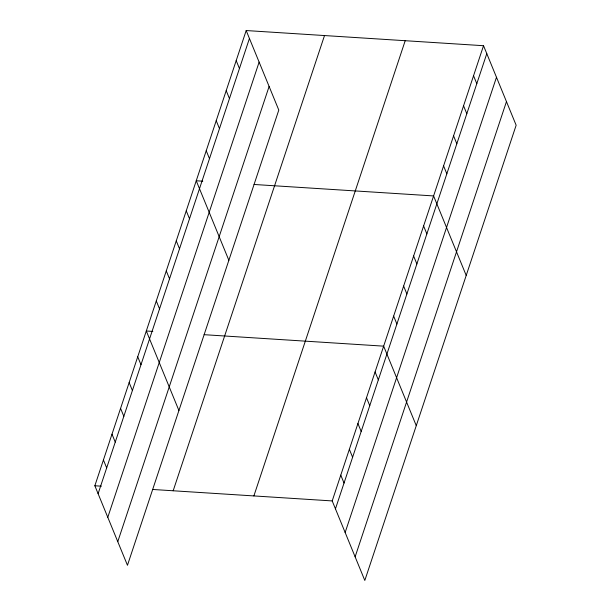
<?xml version="1.0" encoding="UTF-8"?>
<svg xmlns="http://www.w3.org/2000/svg" width="611" height="611" viewBox="0 0 611 611"><rect width="100%" height="100%" fill="white"/><g stroke="black" fill="none" stroke-linecap="round" stroke-linejoin="round"><path stroke-width="0.92" d="M246.187 30.55L278.799 110.072L127.462 565.29L94.85 485.768L246.187 30.55L483.538 45.71L516.15 125.232L364.813 580.45L332.201 500.928L483.538 45.71M98.104 493.696L249.433 38.478M107.788 517.318L259.125 62.101M117.77 541.667L269.107 86.449M173.173 490.77L324.51 35.553M253.878 495.926L405.208 40.708M335.454 508.856L486.791 53.638M345.146 532.487L496.476 77.269M355.128 556.827L506.458 101.609M202.768 181.192L196.246 180.772L228.858 260.294M254.054 184.469L433.596 195.932L466.208 275.454M152.834 331.414L146.304 330.994L178.916 410.516M204.112 334.683L383.655 346.154L416.267 425.676M94.85 485.768L101.38 486.188M152.658 489.464L332.201 500.928M473.548 75.756L476.801 83.684M463.558 105.802L466.812 113.73M453.576 135.848L456.822 143.776M443.586 165.887L446.832 173.814M423.606 225.978L426.86 233.906M413.616 256.024L416.87 263.952M403.634 286.063L406.88 293.998M393.644 316.108L396.898 324.036M375.078 371.954L378.331 379.882M236.197 60.596L239.451 68.524M366.508 397.746L369.754 405.673M226.207 90.642L229.461 98.57M357.931 423.545L361.177 431.473M216.218 120.68L219.471 128.608M349.355 449.337L352.608 457.265M340.778 475.137L344.031 483.064M206.235 150.726L209.481 158.654M186.256 210.818L189.509 218.746M176.266 240.864L179.519 248.792M166.276 270.902L169.53 278.83M156.294 300.948L159.54 308.876M137.727 356.786L140.981 364.714M129.15 382.585L132.404 390.513M120.573 408.377L123.827 416.312M112.004 434.177L115.25 442.104M103.427 459.968L106.681 467.904"/></g></svg>
